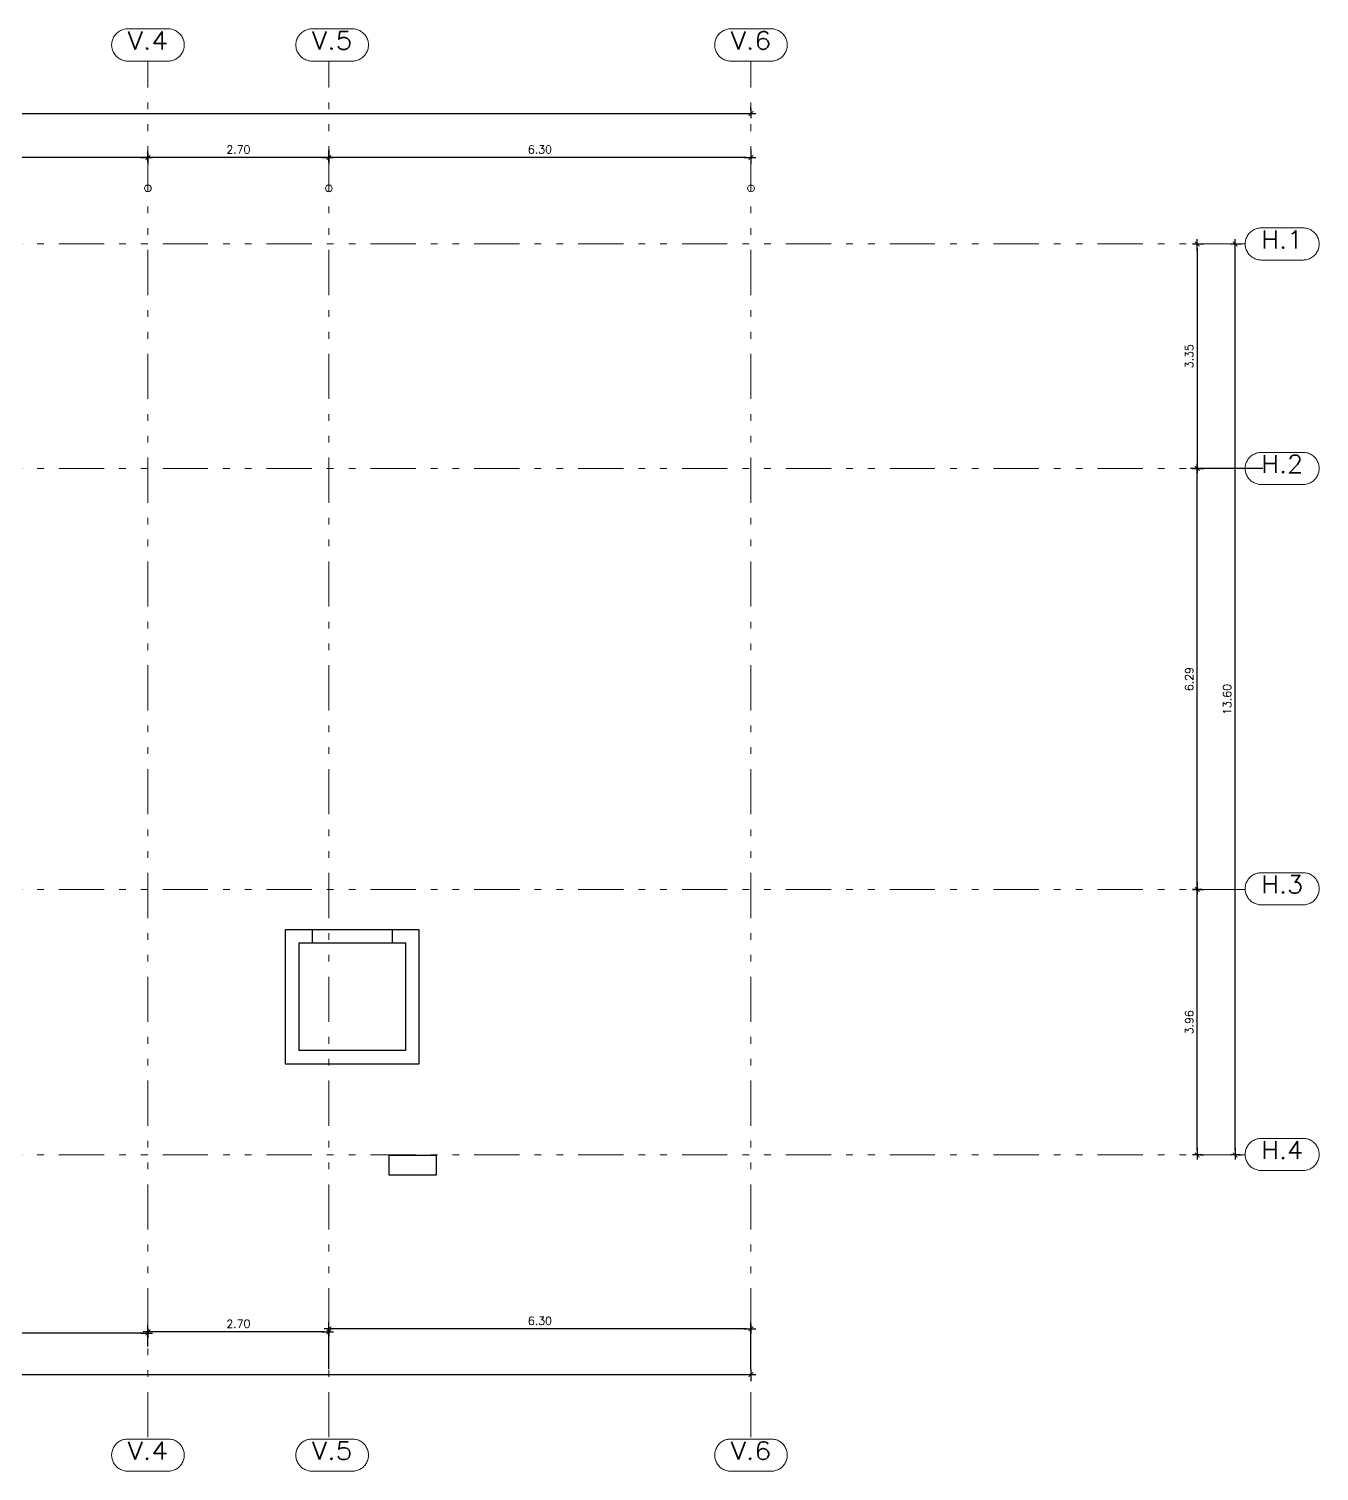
# Model space of a CAD drawing. Header units: metres. Extents: x 219 to 707, y -561 to -17.
# Drawn here: x 403.97 to 423.23, y -38.74 to -17.21 of the extents above; entities that cross this region are included whole.
import ezdxf
from ezdxf.enums import TextEntityAlignment as Align

# ---------------------------------------------------------------- set-up
doc = ezdxf.new("R2010")
doc.units = ezdxf.units.M
doc.linetypes.add('CYPE_RAYAPUNTOPUNTO', pattern=[0.45, 0.225, -0.075, 0, -0.075, 0, -0.075])
for name, color, linetype, lineweight in [('COTAS_ACOTACION', 2, 'Continuous', 0), ('COTAS_REF_LINEAS', 2, 'Continuous', 0), ('COTAS_REPLANTEO', 7, 'CYPE_RAYAPUNTOPUNTO', 0)]:
    doc.layers.add(name, color=color, linetype=linetype, lineweight=lineweight)
doc.layers.add('DR SOLAPE PILARES', color=7, linetype='Continuous')
doc.layers.add('TCOTA', color=1, linetype='Continuous')
doc.styles.add('CYPETXT', font='romans', dxfattribs={"height": 0.2})
doc.styles.add('T12', font='romans.shx', dxfattribs={"height": 0.12})
doc.dimstyles.new('DIM50', dxfattribs={"dimtxt": 0.12, "dimasz": 0.07, "dimexe": 0.1, "dimexo": 0.05, "dimgap": 0.06, "dimtad": 1, "dimzin": 4, "dimdsep": 46, "dimtxsty": 'T12', "dimblk1": 'COTA1', "dimblk2": 'COTA1', "dimsah": 1, "dimcen": 0.07, "dimclrt": 3, "dimadec": 0, "dimazin": 0, "dimtfac": 1, "dimtmove": 2, "dimatfit": 0, "dimldrblk": 'COTA1', "dimfxl": 1, "dimtolj": 1, "dimtzin": 4, "dimarcsym": 0})

# ---------------------------------------------------------------- blocks, each defined once
blk = doc.blocks.new('COTA1')
for p, q in [((-1.5, 0), (1, 0)), ((0, 1), (0, -1))]:
    blk.add_line(p, q)
at = {"const_width": 0.2}
blk.add_lwpolyline([(-0.5, -0.5), (0.5, 0.5)], dxfattribs=at)
blk = doc.blocks.new('*D864')
at = {"layer": 'Defpoints', "color": 0, "transparency": 16777216}
for p in [(14.15, 1.398), (9.9, 1.29), (9.9, 1.219)]:
    blk.add_point(p, dxfattribs=at)
at = {"layer": 'TCOTA', "color": 0, "lineweight": -2, "transparency": 16777216}
for p, q in [((9.9, 1.269), (9.9, 1.39)), ((14.15, 1.348), (14.15, 1.19)), ((14.08, 1.29), (9.97, 1.29))]:
    blk.add_line(p, q, dxfattribs=at)
at = {"layer": 'TCOTA', "color": 0, "lineweight": -2, "transparency": 16777216, "xscale": 0.07, "yscale": 0.07, "zscale": 0.07, "rotation": 180}
blk.add_blockref('COTA1', (9.9, 1.29), dxfattribs=at)
at = {"layer": 'TCOTA', "color": 0, "lineweight": -2, "transparency": 16777216, "xscale": 0.07, "yscale": 0.07, "zscale": 0.07}
blk.add_blockref('COTA1', (14.15, 1.29), dxfattribs=at)
at = {"layer": 'TCOTA', "color": 3, "transparency": 16777216, "insert": (12.025, 1.41), "char_height": 0.12, "attachment_point": 5, "style": 'T12'}
blk.add_mtext('\\A1;4.25', dxfattribs=at)
blk = doc.blocks.new('*D865')
at = {"layer": 'Defpoints', "color": 0, "transparency": 16777216}
for p in [(16.85, 1.461), (14.15, 1.29), (14.15, 1.29)]:
    blk.add_point(p, dxfattribs=at)
at = {"layer": 'TCOTA', "color": 0, "lineweight": -2, "transparency": 16777216}
for p, q in [((14.15, 1.34), (14.15, 1.39)), ((16.85, 1.411), (16.85, 1.19)), ((16.78, 1.29), (14.22, 1.29))]:
    blk.add_line(p, q, dxfattribs=at)
at = {"layer": 'TCOTA', "color": 0, "lineweight": -2, "transparency": 16777216, "xscale": 0.07, "yscale": 0.07, "zscale": 0.07, "rotation": 180}
blk.add_blockref('COTA1', (14.15, 1.29), dxfattribs=at)
at = {"layer": 'TCOTA', "color": 0, "lineweight": -2, "transparency": 16777216, "xscale": 0.07, "yscale": 0.07, "zscale": 0.07}
blk.add_blockref('COTA1', (16.85, 1.29), dxfattribs=at)
at = {"layer": 'TCOTA', "color": 3, "transparency": 16777216, "insert": (15.5, 1.41), "char_height": 0.12, "attachment_point": 5, "style": 'T12'}
blk.add_mtext('\\A1;2.70', dxfattribs=at)
blk = doc.blocks.new('*D866')
at = {"layer": 'Defpoints', "color": 0, "transparency": 16777216}
for p in [(23.15, 1.461), (16.85, 1.29), (16.85, 1.29)]:
    blk.add_point(p, dxfattribs=at)
at = {"layer": 'TCOTA', "color": 0, "lineweight": -2, "transparency": 16777216}
for p, q in [((16.85, 1.34), (16.85, 1.39)), ((23.15, 1.411), (23.15, 1.19)), ((23.08, 1.29), (16.92, 1.29))]:
    blk.add_line(p, q, dxfattribs=at)
at = {"layer": 'TCOTA', "color": 0, "lineweight": -2, "transparency": 16777216, "xscale": 0.07, "yscale": 0.07, "zscale": 0.07, "rotation": 180}
blk.add_blockref('COTA1', (16.85, 1.29), dxfattribs=at)
at = {"layer": 'TCOTA', "color": 0, "lineweight": -2, "transparency": 16777216, "xscale": 0.07, "yscale": 0.07, "zscale": 0.07}
blk.add_blockref('COTA1', (23.15, 1.29), dxfattribs=at)
at = {"layer": 'TCOTA', "color": 3, "transparency": 16777216, "insert": (20, 1.41), "char_height": 0.12, "attachment_point": 5, "style": 'T12'}
blk.add_mtext('\\A1;6.30', dxfattribs=at)
blk = doc.blocks.new('*D867')
at = {"layer": 'Defpoints', "color": 0, "transparency": 16777216}
for p in [(0, 1.948), (23.15, 1.948), (23.15, 1.948)]:
    blk.add_point(p, dxfattribs=at)
at = {"layer": 'TCOTA', "color": 0, "lineweight": -2, "transparency": 16777216}
for p, q in [((0, 1.998), (0, 2.048)), ((0.07, 1.948), (23.08, 1.948)), ((23.15, 1.998), (23.15, 2.048))]:
    blk.add_line(p, q, dxfattribs=at)
at = {"layer": 'TCOTA', "color": 0, "lineweight": -2, "transparency": 16777216, "xscale": 0.07, "yscale": 0.07, "zscale": 0.07, "rotation": 180}
blk.add_blockref('COTA1', (0, 1.948), dxfattribs=at)
at = {"layer": 'TCOTA', "color": 0, "lineweight": -2, "transparency": 16777216, "xscale": 0.07, "yscale": 0.07, "zscale": 0.07}
blk.add_blockref('COTA1', (23.15, 1.948), dxfattribs=at)
at = {"layer": 'TCOTA', "color": 3, "transparency": 16777216, "insert": (11.575, 2.068), "char_height": 0.12, "attachment_point": 5, "style": 'T12'}
blk.add_mtext('\\A1;23.15', dxfattribs=at)
blk = doc.blocks.new('*D856')
at = {"layer": 'Defpoints', "color": 0, "transparency": 16777216}
for p in [(29.81, 0), (29.81, -3.353), (29.81, -3.353)]:
    blk.add_point(p, dxfattribs=at)
at = {"layer": 'TCOTA', "color": 0, "lineweight": -2, "transparency": 16777216}
for p, q in [((29.86, 0), (29.91, 0)), ((29.81, -0.07), (29.81, -3.283)), ((29.86, -3.353), (29.91, -3.353))]:
    blk.add_line(p, q, dxfattribs=at)
at = {"layer": 'TCOTA', "color": 0, "lineweight": -2, "transparency": 16777216, "xscale": 0.07, "yscale": 0.07, "zscale": 0.07}
for p, rotation in [((29.81, 0), 90), ((29.81, -3.353), 270)]:
    blk.add_blockref('COTA1', p, dxfattribs=dict(at, rotation=rotation))
at = {"layer": 'TCOTA', "color": 3, "transparency": 16777216, "insert": (29.69, -1.676), "char_height": 0.12, "attachment_point": 5, "rotation": 90, "style": 'T12'}
blk.add_mtext('\\A1;3.35', dxfattribs=at)
blk = doc.blocks.new('*D857')
at = {"layer": 'Defpoints', "color": 0, "transparency": 16777216}
for p in [(29.81, -3.353), (30.84, -3.353, 0), (29.81, -9.638)]:
    blk.add_point(p, dxfattribs=at)
at = {"layer": 'TCOTA', "color": 0, "lineweight": -2, "transparency": 16777216}
for p, q in [((30.79, -3.353), (29.71, -3.353)), ((29.81, -9.568), (29.81, -3.423)), ((29.86, -9.638), (29.91, -9.638))]:
    blk.add_line(p, q, dxfattribs=at)
at = {"layer": 'TCOTA', "color": 0, "lineweight": -2, "transparency": 16777216, "xscale": 0.07, "yscale": 0.07, "zscale": 0.07}
for p, rotation in [((29.81, -3.353), 90), ((29.81, -9.638), 270)]:
    blk.add_blockref('COTA1', p, dxfattribs=dict(at, rotation=rotation))
at = {"layer": 'TCOTA', "color": 3, "transparency": 16777216, "insert": (29.69, -6.496), "char_height": 0.12, "attachment_point": 5, "rotation": 90, "style": 'T12'}
blk.add_mtext('\\A1;6.29', dxfattribs=at)
blk = doc.blocks.new('*D858')
at = {"layer": 'Defpoints', "color": 0, "transparency": 16777216}
for p in [(29.81, -9.638), (29.81, -9.638), (29.81, -13.6)]:
    blk.add_point(p, dxfattribs=at)
at = {"layer": 'TCOTA', "color": 0, "lineweight": -2, "transparency": 16777216}
for p, q in [((29.86, -9.638), (29.91, -9.638)), ((29.81, -13.53), (29.81, -9.708)), ((29.86, -13.6), (29.91, -13.6))]:
    blk.add_line(p, q, dxfattribs=at)
at = {"layer": 'TCOTA', "color": 0, "lineweight": -2, "transparency": 16777216, "xscale": 0.07, "yscale": 0.07, "zscale": 0.07}
for p, rotation in [((29.81, -9.638), 90), ((29.81, -13.6), 270)]:
    blk.add_blockref('COTA1', p, dxfattribs=dict(at, rotation=rotation))
at = {"layer": 'TCOTA', "color": 3, "transparency": 16777216, "insert": (29.69, -11.619), "char_height": 0.12, "attachment_point": 5, "rotation": 90, "style": 'T12'}
blk.add_mtext('\\A1;3.96', dxfattribs=at)
blk = doc.blocks.new('*D859')
at = {"layer": 'Defpoints', "color": 0, "transparency": 16777216}
for p in [(30.376, 0), (30.376, 0), (30.376, -13.6)]:
    blk.add_point(p, dxfattribs=at)
at = {"layer": 'TCOTA', "color": 0, "lineweight": -2, "transparency": 16777216}
for p, q in [((30.426, 0), (30.476, 0)), ((30.376, -13.53), (30.376, -0.07)), ((30.426, -13.6), (30.476, -13.6))]:
    blk.add_line(p, q, dxfattribs=at)
at = {"layer": 'TCOTA', "color": 0, "lineweight": -2, "transparency": 16777216, "xscale": 0.07, "yscale": 0.07, "zscale": 0.07}
for p, rotation in [((30.376, 0), 90), ((30.376, -13.6), 270)]:
    blk.add_blockref('COTA1', p, dxfattribs=dict(at, rotation=rotation))
at = {"layer": 'TCOTA', "color": 3, "transparency": 16777216, "insert": (30.256, -6.8), "char_height": 0.12, "attachment_point": 5, "rotation": 90, "style": 'T12'}
blk.add_mtext('\\A1;13.60', dxfattribs=at)
blk = doc.blocks.new('*D870')
at = {"layer": 'Defpoints', "color": 0, "transparency": 16777216}
for p in [(9.9, -16.259), (9.9, -16.379), (14.15, -16.379)]:
    blk.add_point(p, dxfattribs=at)
at = {"layer": 'TCOTA', "color": 0, "lineweight": -2, "transparency": 16777216}
for p, q in [((9.9, -16.329), (9.9, -16.159)), ((14.08, -16.259), (9.97, -16.259)), ((14.15, -16.329), (14.15, -16.159))]:
    blk.add_line(p, q, dxfattribs=at)
at = {"layer": 'TCOTA', "color": 0, "lineweight": -2, "transparency": 16777216, "xscale": 0.07, "yscale": 0.07, "zscale": 0.07, "rotation": 180}
blk.add_blockref('COTA1', (9.9, -16.259), dxfattribs=at)
at = {"layer": 'TCOTA', "color": 0, "lineweight": -2, "transparency": 16777216, "xscale": 0.07, "yscale": 0.07, "zscale": 0.07}
blk.add_blockref('COTA1', (14.15, -16.259), dxfattribs=at)
at = {"layer": 'TCOTA', "color": 3, "transparency": 16777216, "insert": (12.025, -16.139), "char_height": 0.12, "attachment_point": 5, "style": 'T12'}
blk.add_mtext('\\A1;4.25', dxfattribs=at)
blk = doc.blocks.new('*D871')
at = {"layer": 'Defpoints', "color": 0, "transparency": 16777216}
for p in [(14.15, -16.241), (14.15, -16.509), (16.85, -16.509)]:
    blk.add_point(p, dxfattribs=at)
at = {"layer": 'TCOTA', "color": 0, "lineweight": -2, "transparency": 16777216}
for p, q in [((14.15, -16.459), (14.15, -16.141)), ((16.85, -16.459), (16.85, -16.141)), ((16.78, -16.241), (14.22, -16.241))]:
    blk.add_line(p, q, dxfattribs=at)
at = {"layer": 'TCOTA', "color": 0, "lineweight": -2, "transparency": 16777216, "xscale": 0.07, "yscale": 0.07, "zscale": 0.07, "rotation": 180}
blk.add_blockref('COTA1', (14.15, -16.241), dxfattribs=at)
at = {"layer": 'TCOTA', "color": 0, "lineweight": -2, "transparency": 16777216, "xscale": 0.07, "yscale": 0.07, "zscale": 0.07}
blk.add_blockref('COTA1', (16.85, -16.241), dxfattribs=at)
at = {"layer": 'TCOTA', "color": 3, "transparency": 16777216, "insert": (15.5, -16.121), "char_height": 0.12, "attachment_point": 5, "style": 'T12'}
blk.add_mtext('\\A1;2.70', dxfattribs=at)
blk = doc.blocks.new('*D872')
at = {"layer": 'Defpoints', "color": 0, "transparency": 16777216}
for p in [(16.85, -16.196), (16.85, -16.847), (23.15, -16.847)]:
    blk.add_point(p, dxfattribs=at)
at = {"layer": 'TCOTA', "color": 0, "lineweight": -2, "transparency": 16777216}
for p, q in [((16.85, -16.797), (16.85, -16.096)), ((23.15, -16.797), (23.15, -16.096)), ((23.08, -16.196), (16.92, -16.196))]:
    blk.add_line(p, q, dxfattribs=at)
at = {"layer": 'TCOTA', "color": 0, "lineweight": -2, "transparency": 16777216, "xscale": 0.07, "yscale": 0.07, "zscale": 0.07, "rotation": 180}
blk.add_blockref('COTA1', (16.85, -16.196), dxfattribs=at)
at = {"layer": 'TCOTA', "color": 0, "lineweight": -2, "transparency": 16777216, "xscale": 0.07, "yscale": 0.07, "zscale": 0.07}
blk.add_blockref('COTA1', (23.15, -16.196), dxfattribs=at)
at = {"layer": 'TCOTA', "color": 3, "transparency": 16777216, "insert": (20, -16.076), "char_height": 0.12, "attachment_point": 5, "style": 'T12'}
blk.add_mtext('\\A1;6.30', dxfattribs=at)
blk = doc.blocks.new('*D873')
at = {"layer": 'Defpoints', "color": 0, "transparency": 16777216}
for p in [(23.15, -16.753), (0, -16.879), (23.15, -16.879)]:
    blk.add_point(p, dxfattribs=at)
at = {"layer": 'TCOTA', "color": 0, "lineweight": -2, "transparency": 16777216}
for p, q in [((0, -16.829), (0, -16.779)), ((0.07, -16.879), (23.08, -16.879)), ((23.15, -16.803), (23.15, -16.979))]:
    blk.add_line(p, q, dxfattribs=at)
at = {"layer": 'TCOTA', "color": 0, "lineweight": -2, "transparency": 16777216, "xscale": 0.07, "yscale": 0.07, "zscale": 0.07, "rotation": 180}
blk.add_blockref('COTA1', (0, -16.879), dxfattribs=at)
at = {"layer": 'TCOTA', "color": 0, "lineweight": -2, "transparency": 16777216, "xscale": 0.07, "yscale": 0.07, "zscale": 0.07}
blk.add_blockref('COTA1', (23.15, -16.879), dxfattribs=at)
at = {"layer": 'TCOTA', "color": 3, "transparency": 16777216, "insert": (11.575, -16.759), "char_height": 0.12, "attachment_point": 5, "style": 'T12'}
blk.add_mtext('\\A1;23.15', dxfattribs=at)
blk = doc.blocks.new('A$C111e63e9')
at = {"layer": 'COTAS_ACOTACION'}
for centre in [(14.15, 0.83), (16.85, 0.83), (23.15, 0.83)]:
    blk.add_circle(centre, 0.05, dxfattribs=at)
at = {"layer": 'COTAS_REF_LINEAS'}
for points in [[(14.452, 3.211), (14.468, 3.21), (14.484, 3.209), (14.5, 3.206), (14.515, 3.202), (14.531, 3.198), (14.546, 3.192), (14.56, 3.185), (14.574, 3.177), (14.588, 3.169), (14.601, 3.159), (14.613, 3.149), (14.625, 3.138), (14.635, 3.126), (14.645, 3.113), (14.654, 3.1), (14.662, 3.086), (14.67, 3.072), (14.676, 3.057), (14.681, 3.042), (14.685, 3.027), (14.689, 3.011), (14.691, 2.995), (14.692, 2.979), (14.692, 2.963), (14.691, 2.947), (14.689, 2.931), (14.685, 2.915), (14.681, 2.9), (14.676, 2.885), (14.67, 2.87), (14.662, 2.856), (14.654, 2.842), (14.645, 2.829), (14.635, 2.816), (14.625, 2.804), (14.613, 2.793), (14.601, 2.783), (14.588, 2.773), (14.574, 2.764), (14.56, 2.757), (14.546, 2.75), (14.531, 2.744), (14.515, 2.739), (14.5, 2.736), (14.484, 2.733), (14.468, 2.731), (14.452, 2.731), (13.848, 2.731), (13.832, 2.731), (13.816, 2.733), (13.8, 2.736), (13.785, 2.739), (13.769, 2.744), (13.754, 2.75), (13.74, 2.757), (13.726, 2.764), (13.712, 2.773), (13.699, 2.783), (13.687, 2.793), (13.675, 2.804), (13.665, 2.816), (13.655, 2.829), (13.646, 2.842), (13.638, 2.856), (13.63, 2.87), (13.624, 2.885), (13.619, 2.9), (13.615, 2.915), (13.611, 2.931), (13.609, 2.947), (13.608, 2.963), (13.608, 2.979), (13.609, 2.995), (13.611, 3.011), (13.615, 3.027), (13.619, 3.042), (13.624, 3.057), (13.63, 3.072), (13.638, 3.086), (13.646, 3.1), (13.655, 3.113), (13.665, 3.126), (13.675, 3.138), (13.687, 3.149), (13.699, 3.159), (13.712, 3.169), (13.726, 3.177), (13.74, 3.185), (13.754, 3.192), (13.769, 3.198), (13.785, 3.202), (13.8, 3.206), (13.816, 3.209), (13.832, 3.21), (13.848, 3.211), (14.452, 3.211)], [(17.202, 3.211), (17.218, 3.21), (17.234, 3.209), (17.25, 3.206), (17.265, 3.202), (17.28, 3.198), (17.295, 3.192), (17.31, 3.185), (17.324, 3.177), (17.338, 3.169), (17.351, 3.159), (17.363, 3.149), (17.374, 3.138), (17.385, 3.126), (17.395, 3.113), (17.404, 3.1), (17.412, 3.086), (17.419, 3.072), (17.426, 3.057), (17.431, 3.042), (17.435, 3.027), (17.438, 3.011), (17.441, 2.995), (17.442, 2.979), (17.442, 2.963), (17.441, 2.947), (17.438, 2.931), (17.435, 2.915), (17.431, 2.9), (17.426, 2.885), (17.419, 2.87), (17.412, 2.856), (17.404, 2.842), (17.395, 2.829), (17.385, 2.816), (17.374, 2.804), (17.363, 2.793), (17.351, 2.783), (17.338, 2.773), (17.324, 2.764), (17.31, 2.757), (17.295, 2.75), (17.28, 2.744), (17.265, 2.739), (17.25, 2.736), (17.234, 2.733), (17.218, 2.731), (17.202, 2.731), (16.598, 2.731), (16.582, 2.731), (16.566, 2.733), (16.55, 2.736), (16.534, 2.739), (16.519, 2.744), (16.504, 2.75), (16.49, 2.757), (16.475, 2.764), (16.462, 2.773), (16.449, 2.783), (16.437, 2.793), (16.425, 2.804), (16.414, 2.816), (16.405, 2.829), (16.395, 2.842), (16.387, 2.856), (16.38, 2.87), (16.374, 2.885), (16.369, 2.9), (16.364, 2.915), (16.361, 2.931), (16.359, 2.947), (16.358, 2.963), (16.358, 2.979), (16.359, 2.995), (16.361, 3.011), (16.364, 3.027), (16.369, 3.042), (16.374, 3.057), (16.38, 3.072), (16.387, 3.086), (16.395, 3.1), (16.405, 3.113), (16.414, 3.126), (16.425, 3.138), (16.437, 3.149), (16.449, 3.159), (16.462, 3.169), (16.475, 3.177), (16.49, 3.185), (16.504, 3.192), (16.519, 3.198), (16.534, 3.202), (16.55, 3.206), (16.566, 3.209), (16.582, 3.21), (16.598, 3.211), (17.202, 3.211)], [(23.452, 3.211), (23.468, 3.21), (23.484, 3.209), (23.5, 3.206), (23.515, 3.202), (23.531, 3.198), (23.546, 3.192), (23.56, 3.185), (23.574, 3.177), (23.588, 3.169), (23.601, 3.159), (23.613, 3.149), (23.625, 3.138), (23.635, 3.126), (23.645, 3.113), (23.654, 3.1), (23.662, 3.086), (23.67, 3.072), (23.676, 3.057), (23.681, 3.042), (23.685, 3.027), (23.689, 3.011), (23.691, 2.995), (23.692, 2.979), (23.692, 2.963), (23.691, 2.947), (23.689, 2.931), (23.685, 2.915), (23.681, 2.9), (23.676, 2.885), (23.67, 2.87), (23.662, 2.856), (23.654, 2.842), (23.645, 2.829), (23.635, 2.816), (23.625, 2.804), (23.613, 2.793), (23.601, 2.783), (23.588, 2.773), (23.574, 2.764), (23.56, 2.757), (23.546, 2.75), (23.531, 2.744), (23.515, 2.739), (23.5, 2.736), (23.484, 2.733), (23.468, 2.731), (23.452, 2.731), (22.848, 2.731), (22.832, 2.731), (22.816, 2.733), (22.8, 2.736), (22.785, 2.739), (22.769, 2.744), (22.754, 2.75), (22.74, 2.757), (22.726, 2.764), (22.712, 2.773), (22.699, 2.783), (22.687, 2.793), (22.675, 2.804), (22.665, 2.816), (22.655, 2.829), (22.646, 2.842), (22.638, 2.856), (22.63, 2.87), (22.624, 2.885), (22.619, 2.9), (22.615, 2.915), (22.611, 2.931), (22.609, 2.947), (22.608, 2.963), (22.608, 2.979), (22.609, 2.995), (22.611, 3.011), (22.615, 3.027), (22.619, 3.042), (22.624, 3.057), (22.63, 3.072), (22.638, 3.086), (22.646, 3.1), (22.655, 3.113), (22.665, 3.126), (22.675, 3.138), (22.687, 3.149), (22.699, 3.159), (22.712, 3.169), (22.726, 3.177), (22.74, 3.185), (22.754, 3.192), (22.769, 3.198), (22.785, 3.202), (22.8, 3.206), (22.816, 3.209), (22.832, 3.21), (22.848, 3.211), (23.452, 3.211)], [(31.39, 0.24), (31.406, 0.239), (31.422, 0.238), (31.437, 0.235), (31.453, 0.231), (31.468, 0.227), (31.483, 0.221), (31.498, 0.214), (31.512, 0.206), (31.526, 0.198), (31.538, 0.188), (31.551, 0.178), (31.562, 0.167), (31.573, 0.155), (31.583, 0.142), (31.592, 0.129), (31.6, 0.115), (31.607, 0.101), (31.614, 0.086), (31.619, 0.071), (31.623, 0.056), (31.626, 0.04), (31.628, 0.024), (31.63, 0.008), (31.63, -0.008), (31.628, -0.024), (31.626, -0.04), (31.623, -0.056), (31.619, -0.071), (31.614, -0.086), (31.607, -0.101), (31.6, -0.115), (31.592, -0.129), (31.583, -0.142), (31.573, -0.155), (31.562, -0.167), (31.551, -0.178), (31.538, -0.188), (31.526, -0.198), (31.512, -0.206), (31.498, -0.214), (31.483, -0.221), (31.468, -0.227), (31.453, -0.231), (31.437, -0.235), (31.422, -0.238), (31.406, -0.239), (31.39, -0.24), (30.766, -0.24), (30.75, -0.239), (30.734, -0.238), (30.718, -0.235), (30.702, -0.231), (30.687, -0.227), (30.672, -0.221), (30.657, -0.214), (30.643, -0.206), (30.63, -0.198), (30.617, -0.188), (30.605, -0.178), (30.593, -0.167), (30.582, -0.155), (30.572, -0.142), (30.563, -0.129), (30.555, -0.115), (30.548, -0.101), (30.542, -0.086), (30.536, -0.071), (30.532, -0.056), (30.529, -0.04), (30.527, -0.024), (30.526, -0.008), (30.526, 0.008), (30.527, 0.024), (30.529, 0.04), (30.532, 0.056), (30.536, 0.071), (30.542, 0.086), (30.548, 0.101), (30.555, 0.115), (30.563, 0.129), (30.572, 0.142), (30.582, 0.155), (30.593, 0.167), (30.605, 0.178), (30.617, 0.188), (30.63, 0.198), (30.643, 0.206), (30.657, 0.214), (30.672, 0.221), (30.687, 0.227), (30.702, 0.231), (30.718, 0.235), (30.734, 0.238), (30.75, 0.239), (30.766, 0.24), (31.39, 0.24)], [(31.39, -3.112), (31.406, -3.112), (31.422, -3.114), (31.437, -3.116), (31.453, -3.12), (31.468, -3.125), (31.483, -3.131), (31.498, -3.137), (31.512, -3.145), (31.526, -3.154), (31.538, -3.163), (31.551, -3.174), (31.562, -3.185), (31.573, -3.197), (31.583, -3.209), (31.592, -3.222), (31.6, -3.236), (31.607, -3.251), (31.614, -3.265), (31.619, -3.28), (31.623, -3.296), (31.626, -3.312), (31.628, -3.328), (31.63, -3.344), (31.63, -3.36), (31.628, -3.376), (31.626, -3.392), (31.623, -3.407), (31.619, -3.423), (31.614, -3.438), (31.607, -3.453), (31.6, -3.467), (31.592, -3.481), (31.583, -3.494), (31.573, -3.507), (31.562, -3.518), (31.551, -3.53), (31.538, -3.54), (31.526, -3.549), (31.512, -3.558), (31.498, -3.566), (31.483, -3.573), (31.468, -3.578), (31.453, -3.583), (31.437, -3.587), (31.422, -3.589), (31.406, -3.591), (31.39, -3.592), (30.766, -3.592), (30.75, -3.591), (30.734, -3.589), (30.718, -3.587), (30.702, -3.583), (30.687, -3.578), (30.672, -3.573), (30.657, -3.566), (30.643, -3.558), (30.63, -3.549), (30.617, -3.54), (30.605, -3.53), (30.593, -3.518), (30.582, -3.507), (30.572, -3.494), (30.563, -3.481), (30.555, -3.467), (30.548, -3.453), (30.542, -3.438), (30.536, -3.423), (30.532, -3.407), (30.529, -3.392), (30.527, -3.376), (30.526, -3.36), (30.526, -3.344), (30.527, -3.328), (30.529, -3.312), (30.532, -3.296), (30.536, -3.28), (30.542, -3.265), (30.548, -3.251), (30.555, -3.236), (30.563, -3.222), (30.572, -3.209), (30.582, -3.197), (30.593, -3.185), (30.605, -3.174), (30.617, -3.163), (30.63, -3.154), (30.643, -3.145), (30.657, -3.137), (30.672, -3.131), (30.687, -3.125), (30.702, -3.12), (30.718, -3.116), (30.734, -3.114), (30.75, -3.112), (30.766, -3.112), (31.39, -3.112)], [(31.39, -9.386), (31.406, -9.387), (31.422, -9.388), (31.437, -9.391), (31.453, -9.395), (31.468, -9.399), (31.483, -9.405), (31.498, -9.412), (31.512, -9.42), (31.526, -9.428), (31.538, -9.438), (31.551, -9.448), (31.562, -9.459), (31.573, -9.471), (31.583, -9.484), (31.592, -9.497), (31.6, -9.511), (31.607, -9.525), (31.614, -9.54), (31.619, -9.555), (31.623, -9.57), (31.626, -9.586), (31.628, -9.602), (31.63, -9.618), (31.63, -9.634), (31.628, -9.65), (31.626, -9.666), (31.623, -9.682), (31.619, -9.697), (31.614, -9.712), (31.607, -9.727), (31.6, -9.741), (31.592, -9.755), (31.583, -9.768), (31.573, -9.781), (31.562, -9.793), (31.551, -9.804), (31.538, -9.814), (31.526, -9.824), (31.512, -9.833), (31.498, -9.84), (31.483, -9.847), (31.468, -9.853), (31.453, -9.858), (31.437, -9.861), (31.422, -9.864), (31.406, -9.866), (31.39, -9.866), (30.766, -9.866), (30.75, -9.866), (30.734, -9.864), (30.718, -9.861), (30.702, -9.858), (30.687, -9.853), (30.672, -9.847), (30.657, -9.84), (30.643, -9.833), (30.63, -9.824), (30.617, -9.814), (30.605, -9.804), (30.593, -9.793), (30.582, -9.781), (30.572, -9.768), (30.563, -9.755), (30.555, -9.741), (30.548, -9.727), (30.542, -9.712), (30.536, -9.697), (30.532, -9.682), (30.529, -9.666), (30.527, -9.65), (30.526, -9.634), (30.526, -9.618), (30.527, -9.602), (30.529, -9.586), (30.532, -9.57), (30.536, -9.555), (30.542, -9.54), (30.548, -9.525), (30.555, -9.511), (30.563, -9.497), (30.572, -9.484), (30.582, -9.471), (30.593, -9.459), (30.605, -9.448), (30.617, -9.438), (30.63, -9.428), (30.643, -9.42), (30.657, -9.412), (30.672, -9.405), (30.687, -9.399), (30.702, -9.395), (30.718, -9.391), (30.734, -9.388), (30.75, -9.387), (30.766, -9.386), (31.39, -9.386)], [(31.39, -13.352), (31.406, -13.353), (31.422, -13.354), (31.437, -13.357), (31.453, -13.361), (31.468, -13.366), (31.483, -13.371), (31.498, -13.378), (31.512, -13.386), (31.526, -13.394), (31.538, -13.404), (31.551, -13.414), (31.562, -13.425), (31.573, -13.437), (31.583, -13.45), (31.592, -13.463), (31.6, -13.477), (31.607, -13.491), (31.614, -13.506), (31.619, -13.521), (31.623, -13.537), (31.626, -13.552), (31.628, -13.568), (31.63, -13.584), (31.63, -13.6), (31.628, -13.616), (31.626, -13.632), (31.623, -13.648), (31.619, -13.663), (31.614, -13.678), (31.607, -13.693), (31.6, -13.708), (31.592, -13.721), (31.583, -13.735), (31.573, -13.747), (31.562, -13.759), (31.551, -13.77), (31.538, -13.781), (31.526, -13.79), (31.512, -13.799), (31.498, -13.806), (31.483, -13.813), (31.468, -13.819), (31.453, -13.824), (31.437, -13.827), (31.422, -13.83), (31.406, -13.832), (31.39, -13.832), (30.766, -13.832), (30.75, -13.832), (30.734, -13.83), (30.718, -13.827), (30.702, -13.824), (30.687, -13.819), (30.672, -13.813), (30.657, -13.806), (30.643, -13.799), (30.63, -13.79), (30.617, -13.781), (30.605, -13.77), (30.593, -13.759), (30.582, -13.747), (30.572, -13.735), (30.563, -13.721), (30.555, -13.708), (30.548, -13.693), (30.542, -13.678), (30.536, -13.663), (30.532, -13.648), (30.529, -13.632), (30.527, -13.616), (30.526, -13.6), (30.526, -13.584), (30.527, -13.568), (30.529, -13.552), (30.532, -13.537), (30.536, -13.521), (30.542, -13.506), (30.548, -13.491), (30.555, -13.477), (30.563, -13.463), (30.572, -13.45), (30.582, -13.437), (30.593, -13.425), (30.605, -13.414), (30.617, -13.404), (30.63, -13.394), (30.643, -13.386), (30.657, -13.378), (30.672, -13.371), (30.687, -13.366), (30.702, -13.361), (30.718, -13.357), (30.734, -13.354), (30.75, -13.353), (30.766, -13.352), (31.39, -13.352)], [(14.452, -17.841), (14.468, -17.841), (14.484, -17.843), (14.5, -17.846), (14.515, -17.849), (14.531, -17.854), (14.546, -17.86), (14.56, -17.867), (14.574, -17.874), (14.588, -17.883), (14.601, -17.893), (14.613, -17.903), (14.625, -17.914), (14.635, -17.926), (14.645, -17.939), (14.654, -17.952), (14.662, -17.966), (14.67, -17.98), (14.676, -17.995), (14.681, -18.01), (14.685, -18.025), (14.689, -18.041), (14.691, -18.057), (14.692, -18.073), (14.692, -18.089), (14.691, -18.105), (14.689, -18.121), (14.685, -18.137), (14.681, -18.152), (14.676, -18.167), (14.67, -18.182), (14.662, -18.196), (14.654, -18.21), (14.645, -18.223), (14.635, -18.236), (14.625, -18.248), (14.613, -18.259), (14.601, -18.269), (14.588, -18.279), (14.574, -18.287), (14.56, -18.295), (14.546, -18.302), (14.531, -18.308), (14.515, -18.312), (14.5, -18.316), (14.484, -18.319), (14.468, -18.32), (14.452, -18.321), (13.848, -18.321), (13.832, -18.32), (13.816, -18.319), (13.8, -18.316), (13.785, -18.312), (13.769, -18.308), (13.754, -18.302), (13.74, -18.295), (13.726, -18.287), (13.712, -18.279), (13.699, -18.269), (13.687, -18.259), (13.675, -18.248), (13.665, -18.236), (13.655, -18.223), (13.646, -18.21), (13.638, -18.196), (13.63, -18.182), (13.624, -18.167), (13.619, -18.152), (13.615, -18.137), (13.611, -18.121), (13.609, -18.105), (13.608, -18.089), (13.608, -18.073), (13.609, -18.057), (13.611, -18.041), (13.615, -18.025), (13.619, -18.01), (13.624, -17.995), (13.63, -17.98), (13.638, -17.966), (13.646, -17.952), (13.655, -17.939), (13.665, -17.926), (13.675, -17.914), (13.687, -17.903), (13.699, -17.893), (13.712, -17.883), (13.726, -17.874), (13.74, -17.867), (13.754, -17.86), (13.769, -17.854), (13.785, -17.849), (13.8, -17.846), (13.816, -17.843), (13.832, -17.841), (13.848, -17.841), (14.452, -17.841)], [(17.202, -17.841), (17.218, -17.841), (17.234, -17.843), (17.25, -17.846), (17.265, -17.849), (17.28, -17.854), (17.295, -17.86), (17.31, -17.867), (17.324, -17.874), (17.338, -17.883), (17.351, -17.893), (17.363, -17.903), (17.374, -17.914), (17.385, -17.926), (17.395, -17.939), (17.404, -17.952), (17.412, -17.966), (17.419, -17.98), (17.426, -17.995), (17.431, -18.01), (17.435, -18.025), (17.438, -18.041), (17.441, -18.057), (17.442, -18.073), (17.442, -18.089), (17.441, -18.105), (17.438, -18.121), (17.435, -18.137), (17.431, -18.152), (17.426, -18.167), (17.419, -18.182), (17.412, -18.196), (17.404, -18.21), (17.395, -18.223), (17.385, -18.236), (17.374, -18.248), (17.363, -18.259), (17.351, -18.269), (17.338, -18.279), (17.324, -18.287), (17.31, -18.295), (17.295, -18.302), (17.28, -18.308), (17.265, -18.312), (17.25, -18.316), (17.234, -18.319), (17.218, -18.32), (17.202, -18.321), (16.598, -18.321), (16.582, -18.32), (16.566, -18.319), (16.55, -18.316), (16.534, -18.312), (16.519, -18.308), (16.504, -18.302), (16.49, -18.295), (16.475, -18.287), (16.462, -18.279), (16.449, -18.269), (16.437, -18.259), (16.425, -18.248), (16.414, -18.236), (16.405, -18.223), (16.395, -18.21), (16.387, -18.196), (16.38, -18.182), (16.374, -18.167), (16.369, -18.152), (16.364, -18.137), (16.361, -18.121), (16.359, -18.105), (16.358, -18.089), (16.358, -18.073), (16.359, -18.057), (16.361, -18.041), (16.364, -18.025), (16.369, -18.01), (16.374, -17.995), (16.38, -17.98), (16.387, -17.966), (16.395, -17.952), (16.405, -17.939), (16.414, -17.926), (16.425, -17.914), (16.437, -17.903), (16.449, -17.893), (16.462, -17.883), (16.475, -17.874), (16.49, -17.867), (16.504, -17.86), (16.519, -17.854), (16.534, -17.849), (16.55, -17.846), (16.566, -17.843), (16.582, -17.841), (16.598, -17.841), (17.202, -17.841)], [(23.452, -17.841), (23.468, -17.841), (23.484, -17.843), (23.5, -17.846), (23.515, -17.849), (23.531, -17.854), (23.546, -17.86), (23.56, -17.867), (23.574, -17.874), (23.588, -17.883), (23.601, -17.893), (23.613, -17.903), (23.625, -17.914), (23.635, -17.926), (23.645, -17.939), (23.654, -17.952), (23.662, -17.966), (23.67, -17.98), (23.676, -17.995), (23.681, -18.01), (23.685, -18.025), (23.689, -18.041), (23.691, -18.057), (23.692, -18.073), (23.692, -18.089), (23.691, -18.105), (23.689, -18.121), (23.685, -18.137), (23.681, -18.152), (23.676, -18.167), (23.67, -18.182), (23.662, -18.196), (23.654, -18.21), (23.645, -18.223), (23.635, -18.236), (23.625, -18.248), (23.613, -18.259), (23.601, -18.269), (23.588, -18.279), (23.574, -18.287), (23.56, -18.295), (23.546, -18.302), (23.531, -18.308), (23.515, -18.312), (23.5, -18.316), (23.484, -18.319), (23.468, -18.32), (23.452, -18.321), (22.848, -18.321), (22.832, -18.32), (22.816, -18.319), (22.8, -18.316), (22.785, -18.312), (22.769, -18.308), (22.754, -18.302), (22.74, -18.295), (22.726, -18.287), (22.712, -18.279), (22.699, -18.269), (22.687, -18.259), (22.675, -18.248), (22.665, -18.236), (22.655, -18.223), (22.646, -18.21), (22.638, -18.196), (22.63, -18.182), (22.624, -18.167), (22.619, -18.152), (22.615, -18.137), (22.611, -18.121), (22.609, -18.105), (22.608, -18.089), (22.608, -18.073), (22.609, -18.057), (22.611, -18.041), (22.615, -18.025), (22.619, -18.01), (22.624, -17.995), (22.63, -17.98), (22.638, -17.966), (22.646, -17.952), (22.655, -17.939), (22.665, -17.926), (22.675, -17.914), (22.687, -17.903), (22.699, -17.893), (22.712, -17.883), (22.726, -17.874), (22.74, -17.867), (22.754, -17.86), (22.769, -17.854), (22.785, -17.849), (22.8, -17.846), (22.816, -17.843), (22.832, -17.841), (22.848, -17.841), (23.452, -17.841)]]:
    blk.add_lwpolyline(points, close=True, dxfattribs=at)
at = {"layer": 'COTAS_REPLANTEO', "ltscale": 3}
for p, q in [((14.15, -17.814), (14.15, 2.731)), ((16.85, -17.814), (16.85, 2.731)), ((23.15, -17.814), (23.15, 2.731)), ((-5.779, 0), (30.526, 0)), ((-5.779, -3.352), (30.526, -3.352)), ((-5.779, -9.638), (30.526, -9.638)), ((-5.779, -13.6), (30.526, -13.6))]:
    blk.add_line(p, q, dxfattribs=at)
at = {"layer": 'DR SOLAPE PILARES'}
for p, q in [((16.6, -10.238), (16.601, -10.438)), ((17.8, -10.438), (17.8, -10.235))]:
    blk.add_line(p, q, dxfattribs=at)
for points in [[(16.2, -12.238), (18.2, -12.238), (18.2, -10.238), (16.2, -10.238)], [(18, -10.438), (16.4, -10.438), (16.4, -12.038), (18, -12.038)], [(17.75, -13.602), (18.45, -13.602), (18.45, -13.902), (17.75, -13.902)]]:
    blk.add_lwpolyline(points, close=True, dxfattribs=at)
at = {"layer": 'COTAS_REF_LINEAS', "style": 'CYPETXT'}
for s, width, p, p2 in [('V.4', 1.034022, (13.848, 2.904), (14.452, 2.904)), ('V.5', 1.057, (16.598, 2.904), (17.202, 2.904)), ('V.6', 1.057, (22.848, 2.904), (23.452, 2.904)), ('H.1', 1.142791, (30.766, -0.067), (31.39, -0.067)), ('H.2', 1.002857, (30.766, -3.418), (31.39, -3.418)), ('H.3', 1.002857, (30.766, -9.693), (31.39, -9.693)), ('H.4', 0.9828, (30.766, -13.659), (31.39, -13.659)), ('V.4', 1.034022, (13.848, -18.148), (14.452, -18.148)), ('V.5', 1.057, (16.598, -18.148), (17.202, -18.148)), ('V.6', 1.057, (22.848, -18.148), (23.452, -18.148))]:
    blk.add_text(s, height=0.2667, dxfattribs=dict(at, width=width)).set_placement(p, p2, align=Align.FIT)
at = {"layer": 'TCOTA'}
for base, p1, p2, picture, middle in [((23.15, 1.948), (0, 1.948), (23.15, 1.948), '*D867', (11.575, 2.068)), ((9.9, 1.29), (14.15, 1.398), (9.9, 1.219), '*D864', (12.025, 1.41)), ((14.15, 1.29), (16.85, 1.461), (14.15, 1.29), '*D865', (15.5, 1.41)), ((16.85, 1.29), (23.15, 1.461), (16.85, 1.29), '*D866', (20, 1.41)), ((9.9, -16.259), (14.15, -16.379), (9.9, -16.379), '*D870', (12.025, -16.139)), ((14.15, -16.241), (16.85, -16.509), (14.15, -16.509), '*D871', (15.5, -16.121)), ((16.85, -16.196), (23.15, -16.847), (16.85, -16.847), '*D872', (20, -16.076)), ((23.15, -16.879), (0, -16.879), (23.15, -16.753), '*D873', (11.575, -16.759))]:
    dim = blk.add_linear_dim(base=base, p1=p1, p2=p2, dimstyle='DIM50', dxfattribs=at)
    dim.commit()
    dim.dimension.update_dxf_attribs({"geometry": picture, "text_midpoint": middle})
for base, p1, p2, picture, middle in [((29.81, -3.353), (29.81, 0), (29.81, -3.353), '*D856', (29.69, -1.676)), ((30.376, 0), (30.376, -13.6), (30.376, 0), '*D859', (30.256, -6.8)), ((29.8103, -3.3529), (29.8103, -9.6381), (30.8401, -3.3529, 0), '*D857', (29.6903, -6.4955)), ((29.81, -9.638), (29.81, -13.6), (29.81, -9.638), '*D858', (29.69, -11.619))]:
    dim = blk.add_linear_dim(base=base, p1=p1, p2=p2, angle=90, dimstyle='DIM50', dxfattribs=at)
    dim.commit()
    dim.dimension.update_dxf_attribs({"geometry": picture, "text_midpoint": middle})

msp = doc.modelspace()

# ---------------------------------------------------------------- block references
msp.add_blockref('A$C111e63e9', (391.596, -20.424))

doc.saveas('drawing.dxf')
